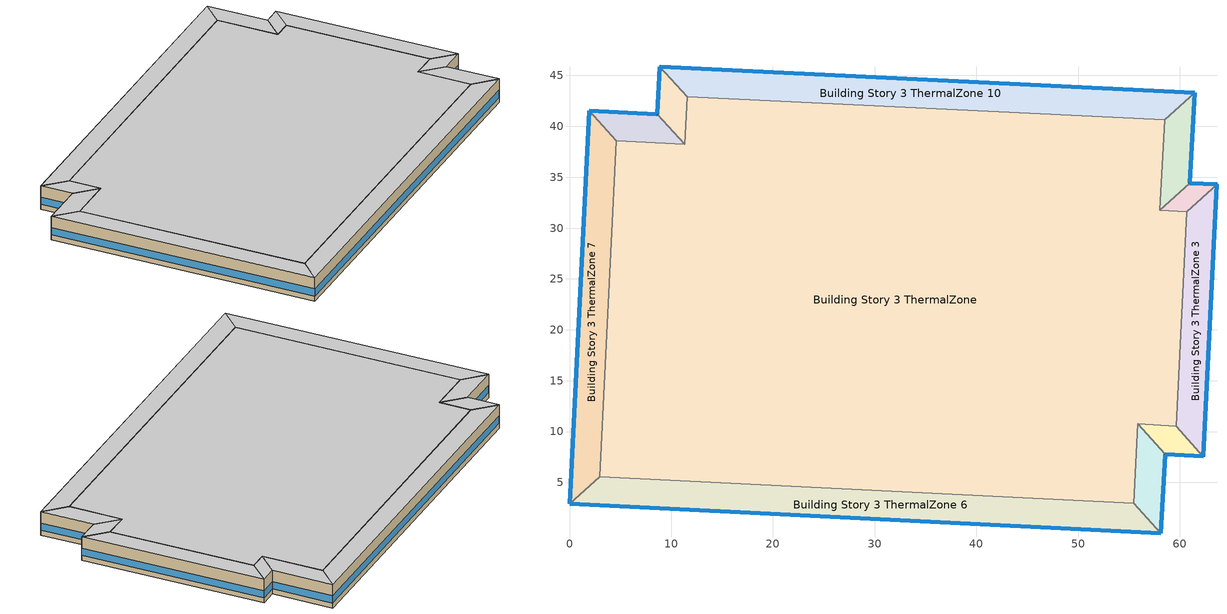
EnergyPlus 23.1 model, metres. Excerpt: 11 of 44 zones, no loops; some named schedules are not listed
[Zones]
Building Story 3 ThermalZone
 floor adiabatic (Typical Interior Floor): 58.49,40.64 58,31.74 60.68,31.62 59.63,10.53 55.87,10.76 55.43,2.97 2.97,5.57 4.61,38.57 11.3,38.23 11.56,42.9 z7.2
 wall adiabatic (Typical Interior Wall): 58,31.74 58.49,40.64 11.56,42.9 11.3,38.23 4.61,38.57 2.97,5.57 55.43,2.97 55.87,10.76 59.63,10.53 60.68,31.62 58,31.74 z7.2:10.8
 ceiling adiabatic (Typical Interior Ceiling): 11.56,42.9 11.3,38.23 4.61,38.57 2.97,5.57 55.43,2.97 55.87,10.76 59.63,10.53 60.68,31.62 58,31.74 58.49,40.64 z10.8
Building Story 3 ThermalZone 1
 floor adiabatic (Typical Interior Floor): 61.46,43.31 60.96,34.43 58,31.74 58.49,40.64 z7.2
 wall outside (Typical Insulated Steel Framed Exterior Wall R-12.99): 60.96,34.43 61.46,43.31 z7.2:10.8
 wall adiabatic (Typical Interior Wall): 61.46,43.31 58.49,40.64 58,31.74 60.96,34.43 z7.2:10.8
 window (U 0.55 SHGC 0.25): 60.96,34.45 61.46,43.29 z7.96:9.05
 ceiling adiabatic (Typical Interior Ceiling): 58.49,40.64 58,31.74 60.96,34.43 61.46,43.31 z10.8
Building Story 3 ThermalZone 10
 floor adiabatic (Typical Interior Ceiling): 8.88,45.87 61.46,43.31 58.49,40.64 11.56,42.9 z7.2
 wall outside (Typical Insulated Steel Framed Exterior Wall R-12.99): 61.46,43.31 8.88,45.87 z7.2:10.8
 wall adiabatic (Typical Interior Wall): 8.88,45.87 11.56,42.9 58.49,40.64 61.46,43.31 z7.2:10.8
 window (U 0.55 SHGC 0.25): 61.44,43.31 8.9,45.87 z7.96:9.04
 ceiling adiabatic (Typical Interior Ceiling): 11.56,42.9 58.49,40.64 61.46,43.31 8.88,45.87 z10.8
Building Story 3 ThermalZone 2
 floor adiabatic (Typical Interior Floor): 60.96,34.43 63.64,34.32 60.68,31.62 58,31.74 z7.2
 wall outside (Typical Insulated Steel Framed Exterior Wall R-12.99): 63.64,34.32 60.96,34.43 z7.2:10.8
 wall adiabatic (Typical Interior Wall): 60.96,34.43 58,31.74 60.68,31.62 63.64,34.32 z7.2:10.8
 window (U 0.55 SHGC 0.25): 63.61,34.32 60.98,34.43 z7.96:9.06
 ceiling adiabatic (Typical Interior Ceiling): 58,31.74 60.68,31.62 63.64,34.32 60.96,34.43 z10.8
Building Story 3 ThermalZone 3
 floor adiabatic (Typical Interior Ceiling): 63.64,34.32 62.3,7.55 59.63,10.53 60.68,31.62 z7.2
 wall outside (Typical Insulated Steel Framed Exterior Wall R-12.99): 62.3,7.55 63.64,34.32 z7.2:10.8
 wall adiabatic (Typical Interior Wall): 63.64,34.32 60.68,31.62 59.63,10.53 62.3,7.55 z7.2:10.8
 window (U 0.55 SHGC 0.25): 62.3,7.58 63.64,34.29 z7.96:9.04
 ceiling adiabatic (Typical Interior Ceiling): 60.68,31.62 59.63,10.53 62.3,7.55 63.64,34.32 z10.8
Building Story 3 ThermalZone 4
 floor adiabatic (Typical Interior Ceiling): 62.3,7.55 58.53,7.77 55.87,10.76 59.63,10.53 z7.2
 wall outside (Typical Insulated Steel Framed Exterior Wall R-12.99): 58.53,7.77 62.3,7.55 z7.2:10.8
 wall adiabatic (Typical Interior Wall): 62.3,7.55 59.63,10.53 55.87,10.76 58.53,7.77 z7.2:10.8
 window (U 0.55 SHGC 0.25): 58.56,7.77 62.27,7.55 z7.96:9.06
 ceiling adiabatic (Typical Interior Ceiling): 59.63,10.53 55.87,10.76 58.53,7.77 62.3,7.55 z10.8
Building Story 3 ThermalZone 5
 floor adiabatic (Typical Interior Ceiling): 58.53,7.77 58.11,0 55.43,2.97 55.87,10.76 z7.2
 wall outside (Typical Insulated Steel Framed Exterior Wall R-12.99): 58.11,0 58.53,7.77 z7.2:10.8
 wall adiabatic (Typical Interior Wall): 58.53,7.77 55.87,10.76 55.43,2.97 58.11,0 z7.2:10.8
 window (U 0.55 SHGC 0.25): 58.11,0.03 58.53,7.75 z7.96:9.05
 ceiling adiabatic (Typical Interior Ceiling): 55.87,10.76 55.43,2.97 58.11,0 58.53,7.77 z10.8
Building Story 3 ThermalZone 6
 floor adiabatic (Typical Interior Ceiling): 58.11,0 0,2.89 2.97,5.57 55.43,2.97 z7.2
 wall outside (Typical Insulated Steel Framed Exterior Wall R-12.99): 0,2.89 58.11,0 z7.2:10.8
 wall adiabatic (Typical Interior Wall): 58.11,0 55.43,2.97 2.97,5.57 0,2.89 z7.2:10.8
 window (U 0.55 SHGC 0.25): 0.03,2.89 58.09,0 z7.96:9.04
 ceiling adiabatic (Typical Interior Ceiling): 55.43,2.97 2.97,5.57 0,2.89 58.11,0 z10.8
Building Story 3 ThermalZone 7
 floor adiabatic (Typical Interior Ceiling): 0,2.89 1.93,41.54 4.61,38.57 2.97,5.57 z7.2
 wall outside (Typical Insulated Steel Framed Exterior Wall R-12.99): 1.93,41.54 0,2.89 z7.2:10.8
 wall adiabatic (Typical Interior Wall): 0,2.89 2.97,5.57 4.61,38.57 1.93,41.54 z7.2:10.8
 window (U 0.55 SHGC 0.25): 1.92,41.51 0,2.91 z7.96:9.04
 ceiling adiabatic (Typical Interior Ceiling): 2.97,5.57 4.61,38.57 1.93,41.54 0,2.89 z10.8
Building Story 3 ThermalZone 8
 floor adiabatic (Typical Interior Ceiling): 1.93,41.54 8.62,41.2 11.3,38.23 4.61,38.57 z7.2
 wall outside (Typical Insulated Steel Framed Exterior Wall R-12.99): 8.62,41.2 1.93,41.54 z7.2:10.8
 wall adiabatic (Typical Interior Wall): 1.93,41.54 4.61,38.57 11.3,38.23 8.62,41.2 z7.2:10.8
 window (U 0.55 SHGC 0.25): 8.6,41.2 1.95,41.54 z7.96:9.05
 ceiling adiabatic (Typical Interior Ceiling): 4.61,38.57 11.3,38.23 8.62,41.2 1.93,41.54 z10.8
Building Story 3 ThermalZone 9
 floor adiabatic (Typical Interior Ceiling): 8.62,41.2 8.88,45.87 11.56,42.9 11.3,38.23 z7.2
 wall outside (Typical Insulated Steel Framed Exterior Wall R-12.99): 8.88,45.87 8.62,41.2 z7.2:10.8
 wall adiabatic (Typical Interior Wall): 8.62,41.2 11.3,38.23 11.56,42.9 8.88,45.87 z7.2:10.8
 window (U 0.55 SHGC 0.25): 8.87,45.84 8.63,41.23 z7.96:9.05
 ceiling adiabatic (Typical Interior Ceiling): 11.3,38.23 11.56,42.9 8.88,45.87 8.62,41.2 z10.8
[Building]
bld_7: Terrain=City
[Site:Location]
Jack Northrop Fld H_CA_USA: Latitude {deg}=41.313; Longitude {deg}=-105.583; Time Zone {hr}=-8; Elevation {m}=21
[Site:GroundTemperature:FCfactorMethod]
18.8, 14.3, 13.6, 13.2, 13.3, 12.6, 15.3, 15.6, 17.7, 19.4, 19.7, 18.5
[Site:WaterMainsTemperature]
Calculation Method=Correlation; Annual Average Outdoor Air Temperature {C}=8.96667; Maximum Difference In Monthly Average Outdoor Air Temperatures {deltaC}=26.2
[SizingPeriod:DesignDay] Day of Month=21; Dry-Bulb Temperature Range Modifier Type=DefaultMultipliers; Humidity Condition Type=Wetbulb; Barometric Pressure {Pa}=98769; Rain Indicator=No; Snow Indicator=No; Daylight Saving Time Indicator=No; Begin Environment Reset Mode=FullResetAtBeginEnvironment
Name | Month | Day Type | Maximum Dry-Bulb Temperature {C} | Daily Dry-Bulb Temperature Range {deltaC} | Wetbulb or DewPoint at Maximum Dry-Bulb {C} | Wind Speed {m/s} | Wind Direction {deg} | Solar Model Indicator | ASHRAE Clear Sky Optical Depth for Beam Irradiance (taub) | ASHRAE Clear Sky Optical Depth for Diffuse Irradiance (taud) | Sky Clearness
Buffalo Niagara Intl Ap Ann Clg .4% Condns DB=>MWB 1 | 7 | SummerDesignDay | 30.3 | 9.3 | 21.8 | 5.7 | 240 | ASHRAETau | 0.462 | 2.001
Buffalo Niagara Intl Ap Ann Clg .4% Condns WB=>MDB 1 | 7 | SummerDesignDay | 27.8 | 9.3 | 23.8 | 5.7 | 240 | ASHRAETau | 0.462 | 2.001
Buffalo Niagara Intl Ap Ann Htg 99.6% Condns DB 1 | 1 | WinterDesignDay | -16.3 | 0 | -16.3 | 5.1 | 270 | ASHRAEClearSky |  |  | 0
[Material] Thermal Absorptance=0.9; Solar Absorptance=0.7
Name | Roughness | Thickness {m} | Conductivity {W/m-K} | Density {kg/m3} | Specific Heat {J/kg-K} | Visible Absorptance
100mm Normalweight concrete floor | MediumRough | 0.1016 | 2.31045 | 2322 | 832.557 | 0.7
25mm Stucco | Smooth | 0.0254 | 0.72 | 1856 | 840 | 0.7
5/8 in. Gypsum Board | MediumSmooth | 0.0159 | 0.16 | 800 | 1090 | 0.7
G01 13mm gypsum board | Smooth | 0.0127 | 0.160031 | 800.001 | 1090.73 | 0.5
Std Wood 6inch 1; Std Wood 6inch 2 | MediumSmooth | 0.15 | 0.12 | 540 | 1210 | 0.7
[Material:NoMass] Roughness=Smooth; Thermal Absorptance=0.9; Solar Absorptance=0.7
Name | Thermal Resistance {m2-K/W} | Visible Absorptance
CP02 CARPET PAD | 0.21648 | 0.8
Typical Insulation R-10.81 | 1.90342 | 0.7
[WindowMaterial:Gas]
Gap_1_W_0_0032: Gas Type=Air; Thickness {m}=0.0032
[WindowMaterial:Glazing] Optical Data Type=SpectralAverage; Infrared Transmittance at Normal Incidence=0; Back Side Infrared Hemispherical Emissivity=0.84; Conductivity {W/m-K}=1; Dirt Correction Factor for Solar and Visible Transmittance=1; Solar Diffusing=No
Name | Thickness {m} | Solar Transmittance at Normal Incidence | Front Side Solar Reflectance at Normal Incidence | Back Side Solar Reflectance at Normal Incidence | Visible Transmittance at Normal Incidence | Front Side Visible Reflectance at Normal Incidence | Back Side Visible Reflectance at Normal Incidence | Front Side Infrared Hemispherical Emissivity
Glass_2022F_LayerAvg | 0.0039 | 0.355897 | 0.394095 | 0.265645 | 0.677694 | 0.042734 | 0.05547 | 0.046
Glass_2175_LayerAvg | 0.0086 | 0.167758 | 0.217606 | 0.437978 | 0.416044 | 0.078729 | 0.10654 | 0.84
[Construction]
InteriorFurnishings 1: Std Wood 6inch 1
InteriorFurnishings 2: Std Wood 6inch 2
Typical Insulated Steel Framed Exterior Wall R-12.99: 25mm Stucco, 5/8 in. Gypsum Board, Typical Insulation R-10.81, 5/8 in. Gypsum Board
Typical Interior Ceiling: CP02 CARPET PAD, 100mm Normalweight concrete floor
Typical Interior Floor: 100mm Normalweight concrete floor, CP02 CARPET PAD
Typical Interior Wall: G01 13mm gypsum board, G01 13mm gypsum board
U 0.55 SHGC 0.25: Glass_2175_LayerAvg, Gap_1_W_0_0032, Glass_2022F_LayerAvg
[Zone] Multiplier=1; Part of Total Floor Area=Yes
Building Story 3 ThermalZone; Building Story 3 ThermalZone 1; Building Story 3 ThermalZone 10; Building Story 3 ThermalZone 2; Building Story 3 ThermalZone 3; Building Story 3 ThermalZone 4; Building Story 3 ThermalZone 5; Building Story 3 ThermalZone 6; Building Story 3 ThermalZone 7; Building Story 3 ThermalZone 8; Building Story 3 ThermalZone 9
[Space] Space Type=Story Mid2 Blended Space Type
Name | Zone
Building Story 3 Space | Building Story 3 ThermalZone
Building Story 3 Space 1 | Building Story 3 ThermalZone 1
Building Story 3 Space 10 | Building Story 3 ThermalZone 10
Building Story 3 Space 2 | Building Story 3 ThermalZone 2
Building Story 3 Space 3 | Building Story 3 ThermalZone 3
Building Story 3 Space 4 | Building Story 3 ThermalZone 4
Building Story 3 Space 5 | Building Story 3 ThermalZone 5
Building Story 3 Space 6 | Building Story 3 ThermalZone 6
Building Story 3 Space 7 | Building Story 3 ThermalZone 7
Building Story 3 Space 8 | Building Story 3 ThermalZone 8
Building Story 3 Space 9 | Building Story 3 ThermalZone 9
[SpaceList]
Story Mid2 Blended Space Type: Building Story 3 Space 7, Building Story 3 Space 4, Building Story 3 Space 8, Building Story 3 Space 6, Building Story 3 Space 3, Building Story 3 Space 2, Building Story 3 Space 10, Building Story 3 Space 1, Building Story 3 Space, Building Story 3 Space 9, Building Story 3 Space 5
[InternalMass]
Name | Construction | Zone or ZoneList | Space or SpaceList | Surface Area {m2}
Building Story 3 Space 7 Office WholeBuilding - Lg Office A  - Story Mid2 Mass; Building Story 3 Space 7 Office WholeBuilding - Lg Office C  - Story Mid2 Mass | InteriorFurnishings 1 | Building Story 3 ThermalZone 7 | Building Story 3 Space 7 | 10.7899
Building Story 3 Space 4 Office WholeBuilding - Lg Office A  - Story Mid2 Mass; Building Story 3 Space 4 Office WholeBuilding - Lg Office C  - Story Mid2 Mass | InteriorFurnishings 1 | Building Story 3 ThermalZone 4 | Building Story 3 Space 4 | 1.12992
Building Story 3 Space 8 Office WholeBuilding - Lg Office A  - Story Mid2 Mass; Building Story 3 Space 8 Office WholeBuilding - Lg Office C  - Story Mid2 Mass | InteriorFurnishings 1 | Building Story 3 ThermalZone 8 | Building Story 3 Space 8 | 2.01806
Building Story 3 Space 6 Office WholeBuilding - Lg Office A  - Story Mid2 Mass; Building Story 3 Space 6 Office WholeBuilding - Lg Office C  - Story Mid2 Mass | InteriorFurnishings 1 | Building Story 3 ThermalZone 6 | Building Story 3 Space 6 | 16.6698
Building Story 3 Space 3 Office WholeBuilding - Lg Office A  - Story Mid2 Mass; Building Story 3 Space 3 Office WholeBuilding - Lg Office C  - Story Mid2 Mass | InteriorFurnishings 1 | Building Story 3 ThermalZone 3 | Building Story 3 Space 3 | 7.17566
Building Story 3 Space 2 Office WholeBuilding - Lg Office A  - Story Mid2 Mass; Building Story 3 Space 2 Office WholeBuilding - Lg Office C  - Story Mid2 Mass | InteriorFurnishings 1 | Building Story 3 ThermalZone 2 | Building Story 3 Space 2 | 0.804725
Building Story 3 Space 10 Office WholeBuilding - Lg Office A  - Story Mid2 Mass; Building Story 3 Space 10 Office WholeBuilding - Lg Office C  - Story Mid2 Mass | InteriorFurnishings 1 | Building Story 3 ThermalZone 10 | Building Story 3 Space 10 | 14.9761
Building Story 3 Space 1 Office WholeBuilding - Lg Office A  - Story Mid2 Mass; Building Story 3 Space 1 Office WholeBuilding - Lg Office C  - Story Mid2 Mass | InteriorFurnishings 1 | Building Story 3 ThermalZone 1 | Building Story 3 Space 1 | 2.6646
Building Story 3 Space Office WholeBuilding - Lg Office A  - Story Mid2 Mass; Building Story 3 Space Office WholeBuilding - Lg Office C  - Story Mid2 Mass | InteriorFurnishings 1 | Building Story 3 ThermalZone | Building Story 3 Space | 217.162
Building Story 3 Space 9 Office WholeBuilding - Lg Office A  - Story Mid2 Mass; Building Story 3 Space 9 Office WholeBuilding - Lg Office C  - Story Mid2 Mass | InteriorFurnishings 1 | Building Story 3 ThermalZone 9 | Building Story 3 Space 9 | 1.40901
Building Story 3 Space 5 Office WholeBuilding - Lg Office A  - Story Mid2 Mass; Building Story 3 Space 5 Office WholeBuilding - Lg Office C  - Story Mid2 Mass | InteriorFurnishings 1 | Building Story 3 ThermalZone 5 | Building Story 3 Space 5 | 2.34542
Building Story 3 Space 7 Office WholeBuilding - Lg Office A end_a - Story Mid2 Mass; Building Story 3 Space 7 Office WholeBuilding - Lg Office C end_a - Story Mid2 Mass | InteriorFurnishings 1 | Building Story 3 ThermalZone 7 | Building Story 3 Space 7 | 1.62762
Building Story 3 Space 4 Office WholeBuilding - Lg Office A end_a - Story Mid2 Mass; Building Story 3 Space 4 Office WholeBuilding - Lg Office C end_a - Story Mid2 Mass | InteriorFurnishings 1 | Building Story 3 ThermalZone 4 | Building Story 3 Space 4 | 0.170445
Building Story 3 Space 8 Office WholeBuilding - Lg Office A end_a - Story Mid2 Mass; Building Story 3 Space 8 Office WholeBuilding - Lg Office C end_a - Story Mid2 Mass | InteriorFurnishings 1 | Building Story 3 ThermalZone 8 | Building Story 3 Space 8 | 0.304418
Building Story 3 Space 6 Office WholeBuilding - Lg Office A end_a - Story Mid2 Mass; Building Story 3 Space 6 Office WholeBuilding - Lg Office C end_a - Story Mid2 Mass | InteriorFurnishings 1 | Building Story 3 ThermalZone 6 | Building Story 3 Space 6 | 2.51459
Building Story 3 Space 3 Office WholeBuilding - Lg Office A end_a - Story Mid2 Mass; Building Story 3 Space 3 Office WholeBuilding - Lg Office C end_a - Story Mid2 Mass | InteriorFurnishings 1 | Building Story 3 ThermalZone 3 | Building Story 3 Space 3 | 1.08242
Building Story 3 Space 2 Office WholeBuilding - Lg Office A end_a - Story Mid2 Mass; Building Story 3 Space 2 Office WholeBuilding - Lg Office C end_a - Story Mid2 Mass | InteriorFurnishings 1 | Building Story 3 ThermalZone 2 | Building Story 3 Space 2 | 0.12139
Building Story 3 Space 10 Office WholeBuilding - Lg Office A end_a - Story Mid2 Mass; Building Story 3 Space 10 Office WholeBuilding - Lg Office C end_a - Story Mid2 Mass | InteriorFurnishings 1 | Building Story 3 ThermalZone 10 | Building Story 3 Space 10 | 2.25909
Building Story 3 Space 1 Office WholeBuilding - Lg Office A end_a - Story Mid2 Mass; Building Story 3 Space 1 Office WholeBuilding - Lg Office C end_a - Story Mid2 Mass | InteriorFurnishings 1 | Building Story 3 ThermalZone 1 | Building Story 3 Space 1 | 0.401945
Building Story 3 Space Office WholeBuilding - Lg Office A end_a - Story Mid2 Mass; Building Story 3 Space Office WholeBuilding - Lg Office C end_a - Story Mid2 Mass | InteriorFurnishings 1 | Building Story 3 ThermalZone | Building Story 3 Space | 32.7581
Building Story 3 Space 9 Office WholeBuilding - Lg Office A end_a - Story Mid2 Mass; Building Story 3 Space 9 Office WholeBuilding - Lg Office C end_a - Story Mid2 Mass | InteriorFurnishings 1 | Building Story 3 ThermalZone 9 | Building Story 3 Space 9 | 0.212544
Building Story 3 Space 5 Office WholeBuilding - Lg Office A end_a - Story Mid2 Mass; Building Story 3 Space 5 Office WholeBuilding - Lg Office C end_a - Story Mid2 Mass | InteriorFurnishings 1 | Building Story 3 ThermalZone 5 | Building Story 3 Space 5 | 0.353799
Building Story 3 Space 7 Office WholeBuilding - Lg Office B  - Story Mid2 Mass | InteriorFurnishings 1 | Building Story 3 ThermalZone 7 | Building Story 3 Space 7 | 76.7841
Building Story 3 Space 4 Office WholeBuilding - Lg Office B  - Story Mid2 Mass | InteriorFurnishings 1 | Building Story 3 ThermalZone 4 | Building Story 3 Space 4 | 8.04088
Building Story 3 Space 8 Office WholeBuilding - Lg Office B  - Story Mid2 Mass | InteriorFurnishings 1 | Building Story 3 ThermalZone 8 | Building Story 3 Space 8 | 14.3611
Building Story 3 Space 6 Office WholeBuilding - Lg Office B  - Story Mid2 Mass | InteriorFurnishings 1 | Building Story 3 ThermalZone 6 | Building Story 3 Space 6 | 118.628
Building Story 3 Space 3 Office WholeBuilding - Lg Office B  - Story Mid2 Mass | InteriorFurnishings 1 | Building Story 3 ThermalZone 3 | Building Story 3 Space 3 | 51.0642
Building Story 3 Space 2 Office WholeBuilding - Lg Office B  - Story Mid2 Mass | InteriorFurnishings 1 | Building Story 3 ThermalZone 2 | Building Story 3 Space 2 | 5.72667
Building Story 3 Space 10 Office WholeBuilding - Lg Office B  - Story Mid2 Mass | InteriorFurnishings 1 | Building Story 3 ThermalZone 10 | Building Story 3 Space 10 | 106.575
Building Story 3 Space 1 Office WholeBuilding - Lg Office B  - Story Mid2 Mass | InteriorFurnishings 1 | Building Story 3 ThermalZone 1 | Building Story 3 Space 1 | 18.9621
Building Story 3 Space Office WholeBuilding - Lg Office B  - Story Mid2 Mass | InteriorFurnishings 1 | Building Story 3 ThermalZone | Building Story 3 Space | 1545.39
Building Story 3 Space 9 Office WholeBuilding - Lg Office B  - Story Mid2 Mass | InteriorFurnishings 1 | Building Story 3 ThermalZone 9 | Building Story 3 Space 9 | 10.027
Building Story 3 Space 5 Office WholeBuilding - Lg Office B  - Story Mid2 Mass | InteriorFurnishings 1 | Building Story 3 ThermalZone 5 | Building Story 3 Space 5 | 16.6907
Building Story 3 Space 7 Office WholeBuilding - Lg Office B end_a - Story Mid2 Mass | InteriorFurnishings 1 | Building Story 3 ThermalZone 7 | Building Story 3 Space 7 | 11.5826
Building Story 3 Space 4 Office WholeBuilding - Lg Office B end_a - Story Mid2 Mass | InteriorFurnishings 1 | Building Story 3 ThermalZone 4 | Building Story 3 Space 4 | 1.21294
Building Story 3 Space 8 Office WholeBuilding - Lg Office B end_a - Story Mid2 Mass | InteriorFurnishings 1 | Building Story 3 ThermalZone 8 | Building Story 3 Space 8 | 2.16633
Building Story 3 Space 6 Office WholeBuilding - Lg Office B end_a - Story Mid2 Mass | InteriorFurnishings 1 | Building Story 3 ThermalZone 6 | Building Story 3 Space 6 | 17.8946
Building Story 3 Space 3 Office WholeBuilding - Lg Office B end_a - Story Mid2 Mass | InteriorFurnishings 1 | Building Story 3 ThermalZone 3 | Building Story 3 Space 3 | 7.70285
Building Story 3 Space 2 Office WholeBuilding - Lg Office B end_a - Story Mid2 Mass | InteriorFurnishings 1 | Building Story 3 ThermalZone 2 | Building Story 3 Space 2 | 0.863848
Building Story 3 Space 10 Office WholeBuilding - Lg Office B end_a - Story Mid2 Mass | InteriorFurnishings 1 | Building Story 3 ThermalZone 10 | Building Story 3 Space 10 | 16.0764
Building Story 3 Space 1 Office WholeBuilding - Lg Office B end_a - Story Mid2 Mass | InteriorFurnishings 1 | Building Story 3 ThermalZone 1 | Building Story 3 Space 1 | 2.86037
Building Story 3 Space Office WholeBuilding - Lg Office B end_a - Story Mid2 Mass | InteriorFurnishings 1 | Building Story 3 ThermalZone | Building Story 3 Space | 233.117
Building Story 3 Space 9 Office WholeBuilding - Lg Office B end_a - Story Mid2 Mass | InteriorFurnishings 1 | Building Story 3 ThermalZone 9 | Building Story 3 Space 9 | 1.51253
Building Story 3 Space 5 Office WholeBuilding - Lg Office B end_a - Story Mid2 Mass | InteriorFurnishings 1 | Building Story 3 ThermalZone 5 | Building Story 3 Space 5 | 2.51774
Building Story 3 Space 7 SecondarySchool Classroom A  - Story Mid2 Mass; Building Story 3 Space 7 SecondarySchool Classroom C  - Story Mid2 Mass | InteriorFurnishings 1 | Building Story 3 ThermalZone 7 | Building Story 3 Space 7 | 21.9527
Building Story 3 Space 4 SecondarySchool Classroom A  - Story Mid2 Mass; Building Story 3 Space 4 SecondarySchool Classroom C  - Story Mid2 Mass | InteriorFurnishings 1 | Building Story 3 ThermalZone 4 | Building Story 3 Space 4 | 2.2989
Building Story 3 Space 8 SecondarySchool Classroom A  - Story Mid2 Mass; Building Story 3 Space 8 SecondarySchool Classroom C  - Story Mid2 Mass | InteriorFurnishings 1 | Building Story 3 ThermalZone 8 | Building Story 3 Space 8 | 4.10587
Building Story 3 Space 6 SecondarySchool Classroom A  - Story Mid2 Mass; Building Story 3 Space 6 SecondarySchool Classroom C  - Story Mid2 Mass | InteriorFurnishings 1 | Building Story 3 ThermalZone 6 | Building Story 3 Space 6 | 33.9158
Building Story 3 Space 3 SecondarySchool Classroom A  - Story Mid2 Mass; Building Story 3 Space 3 SecondarySchool Classroom C  - Story Mid2 Mass | InteriorFurnishings 1 | Building Story 3 ThermalZone 3 | Building Story 3 Space 3 | 14.5993
Building Story 3 Space 2 SecondarySchool Classroom A  - Story Mid2 Mass; Building Story 3 Space 2 SecondarySchool Classroom C  - Story Mid2 Mass | InteriorFurnishings 1 | Building Story 3 ThermalZone 2 | Building Story 3 Space 2 | 1.63726
Building Story 3 Space 10 SecondarySchool Classroom A  - Story Mid2 Mass; Building Story 3 Space 10 SecondarySchool Classroom C  - Story Mid2 Mass | InteriorFurnishings 1 | Building Story 3 ThermalZone 10 | Building Story 3 Space 10 | 30.4698
Building Story 3 Space 1 SecondarySchool Classroom A  - Story Mid2 Mass; Building Story 3 Space 1 SecondarySchool Classroom C  - Story Mid2 Mass | InteriorFurnishings 1 | Building Story 3 ThermalZone 1 | Building Story 3 Space 1 | 5.42129
Building Story 3 Space SecondarySchool Classroom A  - Story Mid2 Mass; Building Story 3 Space SecondarySchool Classroom C  - Story Mid2 Mass | InteriorFurnishings 1 | Building Story 3 ThermalZone | Building Story 3 Space | 441.829
Building Story 3 Space 9 SecondarySchool Classroom A  - Story Mid2 Mass; Building Story 3 Space 9 SecondarySchool Classroom C  - Story Mid2 Mass | InteriorFurnishings 1 | Building Story 3 ThermalZone 9 | Building Story 3 Space 9 | 2.86672
Building Story 3 Space 5 SecondarySchool Classroom A  - Story Mid2 Mass; Building Story 3 Space 5 SecondarySchool Classroom C  - Story Mid2 Mass | InteriorFurnishings 1 | Building Story 3 ThermalZone 5 | Building Story 3 Space 5 | 4.7719
Building Story 3 Space 7 SecondarySchool Classroom A end_b - Story Mid2 Mass; Building Story 3 Space 7 SecondarySchool Classroom C end_b - Story Mid2 Mass | InteriorFurnishings 1 | Building Story 3 ThermalZone 7 | Building Story 3 Space 7 | 4.35119
Building Story 3 Space 4 SecondarySchool Classroom A end_b - Story Mid2 Mass; Building Story 3 Space 4 SecondarySchool Classroom C end_b - Story Mid2 Mass | InteriorFurnishings 1 | Building Story 3 ThermalZone 4 | Building Story 3 Space 4 | 0.45566
Building Story 3 Space 8 SecondarySchool Classroom A end_b - Story Mid2 Mass; Building Story 3 Space 8 SecondarySchool Classroom C end_b - Story Mid2 Mass | InteriorFurnishings 1 | Building Story 3 ThermalZone 8 | Building Story 3 Space 8 | 0.813816
Building Story 3 Space 6 SecondarySchool Classroom A end_b - Story Mid2 Mass; Building Story 3 Space 6 SecondarySchool Classroom C end_b - Story Mid2 Mass | InteriorFurnishings 1 | Building Story 3 ThermalZone 6 | Building Story 3 Space 6 | 6.72238
Building Story 3 Space 3 SecondarySchool Classroom A end_b - Story Mid2 Mass; Building Story 3 Space 3 SecondarySchool Classroom C end_b - Story Mid2 Mass | InteriorFurnishings 1 | Building Story 3 ThermalZone 3 | Building Story 3 Space 3 | 2.8937
Building Story 3 Space 2 SecondarySchool Classroom A end_b - Story Mid2 Mass; Building Story 3 Space 2 SecondarySchool Classroom C end_b - Story Mid2 Mass | InteriorFurnishings 1 | Building Story 3 ThermalZone 2 | Building Story 3 Space 2 | 0.324518
Building Story 3 Space 10 SecondarySchool Classroom A end_b - Story Mid2 Mass; Building Story 3 Space 10 SecondarySchool Classroom C end_b - Story Mid2 Mass | InteriorFurnishings 1 | Building Story 3 ThermalZone 10 | Building Story 3 Space 10 | 6.03936
Building Story 3 Space 1 SecondarySchool Classroom A end_b - Story Mid2 Mass; Building Story 3 Space 1 SecondarySchool Classroom C end_b - Story Mid2 Mass | InteriorFurnishings 1 | Building Story 3 ThermalZone 1 | Building Story 3 Space 1 | 1.07454
Building Story 3 Space SecondarySchool Classroom A end_b - Story Mid2 Mass; Building Story 3 Space SecondarySchool Classroom C end_b - Story Mid2 Mass | InteriorFurnishings 1 | Building Story 3 ThermalZone | Building Story 3 Space | 87.5741
Building Story 3 Space 9 SecondarySchool Classroom A end_b - Story Mid2 Mass; Building Story 3 Space 9 SecondarySchool Classroom C end_b - Story Mid2 Mass | InteriorFurnishings 1 | Building Story 3 ThermalZone 9 | Building Story 3 Space 9 | 0.568207
Building Story 3 Space 5 SecondarySchool Classroom A end_b - Story Mid2 Mass; Building Story 3 Space 5 SecondarySchool Classroom C end_b - Story Mid2 Mass | InteriorFurnishings 1 | Building Story 3 ThermalZone 5 | Building Story 3 Space 5 | 0.945829
Building Story 3 Space 7 SecondarySchool Corridor B  - Story Mid2 Mass | InteriorFurnishings 1 | Building Story 3 ThermalZone 7 | Building Story 3 Space 7 | 30.9546
Building Story 3 Space 4 SecondarySchool Corridor B  - Story Mid2 Mass | InteriorFurnishings 1 | Building Story 3 ThermalZone 4 | Building Story 3 Space 4 | 3.24159
Building Story 3 Space 8 SecondarySchool Corridor B  - Story Mid2 Mass | InteriorFurnishings 1 | Building Story 3 ThermalZone 8 | Building Story 3 Space 8 | 5.78953
Building Story 3 Space 6 SecondarySchool Corridor B  - Story Mid2 Mass | InteriorFurnishings 1 | Building Story 3 ThermalZone 6 | Building Story 3 Space 6 | 47.8234
Building Story 3 Space 3 SecondarySchool Corridor B  - Story Mid2 Mass | InteriorFurnishings 1 | Building Story 3 ThermalZone 3 | Building Story 3 Space 3 | 20.5859
Building Story 3 Space 2 SecondarySchool Corridor B  - Story Mid2 Mass | InteriorFurnishings 1 | Building Story 3 ThermalZone 2 | Building Story 3 Space 2 | 2.30864
Building Story 3 Space 10 SecondarySchool Corridor B  - Story Mid2 Mass | InteriorFurnishings 1 | Building Story 3 ThermalZone 10 | Building Story 3 Space 10 | 42.9643
Building Story 3 Space 1 SecondarySchool Corridor B  - Story Mid2 Mass | InteriorFurnishings 1 | Building Story 3 ThermalZone 1 | Building Story 3 Space 1 | 7.64435
Building Story 3 Space SecondarySchool Corridor B  - Story Mid2 Mass | InteriorFurnishings 1 | Building Story 3 ThermalZone | Building Story 3 Space | 623.007
Building Story 3 Space 9 SecondarySchool Corridor B  - Story Mid2 Mass | InteriorFurnishings 1 | Building Story 3 ThermalZone 9 | Building Story 3 Space 9 | 4.04225
Building Story 3 Space 5 SecondarySchool Corridor B  - Story Mid2 Mass | InteriorFurnishings 1 | Building Story 3 ThermalZone 5 | Building Story 3 Space 5 | 6.72868
Building Story 3 Space 7 SecondarySchool Corridor B end_b - Story Mid2 Mass | InteriorFurnishings 1 | Building Story 3 ThermalZone 7 | Building Story 3 Space 7 | 6.13546
Building Story 3 Space 4 SecondarySchool Corridor B end_b - Story Mid2 Mass | InteriorFurnishings 1 | Building Story 3 ThermalZone 4 | Building Story 3 Space 4 | 0.642509
Building Story 3 Space 8 SecondarySchool Corridor B end_b - Story Mid2 Mass | InteriorFurnishings 1 | Building Story 3 ThermalZone 8 | Building Story 3 Space 8 | 1.14753
Building Story 3 Space 6 SecondarySchool Corridor B end_b - Story Mid2 Mass | InteriorFurnishings 1 | Building Story 3 ThermalZone 6 | Building Story 3 Space 6 | 9.47898
Building Story 3 Space 3 SecondarySchool Corridor B end_b - Story Mid2 Mass | InteriorFurnishings 1 | Building Story 3 ThermalZone 3 | Building Story 3 Space 3 | 4.0803
Building Story 3 Space 2 SecondarySchool Corridor B end_b - Story Mid2 Mass | InteriorFurnishings 1 | Building Story 3 ThermalZone 2 | Building Story 3 Space 2 | 0.457591
Building Story 3 Space 10 SecondarySchool Corridor B end_b - Story Mid2 Mass | InteriorFurnishings 1 | Building Story 3 ThermalZone 10 | Building Story 3 Space 10 | 8.51587
Building Story 3 Space 1 SecondarySchool Corridor B end_b - Story Mid2 Mass | InteriorFurnishings 1 | Building Story 3 ThermalZone 1 | Building Story 3 Space 1 | 1.51517
Building Story 3 Space SecondarySchool Corridor B end_b - Story Mid2 Mass | InteriorFurnishings 1 | Building Story 3 ThermalZone | Building Story 3 Space | 123.485
Building Story 3 Space 9 SecondarySchool Corridor B end_b - Story Mid2 Mass | InteriorFurnishings 1 | Building Story 3 ThermalZone 9 | Building Story 3 Space 9 | 0.801207
Building Story 3 Space 5 SecondarySchool Corridor B end_b - Story Mid2 Mass | InteriorFurnishings 1 | Building Story 3 ThermalZone 5 | Building Story 3 Space 5 | 1.33368
Building Story 3 Space Mass | InteriorFurnishings 2 | Building Story 3 ThermalZone | Building Story 3 Space | 4083.65
Building Story 3 Space 1 Mass | InteriorFurnishings 2 | Building Story 3 ThermalZone 1 | Building Story 3 Space 1 | 50.1067
Building Story 3 Space 10 Mass | InteriorFurnishings 2 | Building Story 3 ThermalZone 10 | Building Story 3 Space 10 | 281.62
Building Story 3 Space 2 Mass | InteriorFurnishings 2 | Building Story 3 ThermalZone 2 | Building Story 3 Space 2 | 15.1325
Building Story 3 Space 3 Mass | InteriorFurnishings 2 | Building Story 3 ThermalZone 3 | Building Story 3 Space 3 | 134.935
Building Story 3 Space 4 Mass | InteriorFurnishings 2 | Building Story 3 ThermalZone 4 | Building Story 3 Space 4 | 21.2478
Building Story 3 Space 5 Mass | InteriorFurnishings 2 | Building Story 3 ThermalZone 5 | Building Story 3 Space 5 | 44.1047
Building Story 3 Space 6 Mass | InteriorFurnishings 2 | Building Story 3 ThermalZone 6 | Building Story 3 Space 6 | 313.47
Building Story 3 Space 7 Mass | InteriorFurnishings 2 | Building Story 3 ThermalZone 7 | Building Story 3 Space 7 | 202.899
Building Story 3 Space 8 Mass | InteriorFurnishings 2 | Building Story 3 ThermalZone 8 | Building Story 3 Space 8 | 37.9489
Building Story 3 Space 9 Mass | InteriorFurnishings 2 | Building Story 3 ThermalZone 9 | Building Story 3 Space 9 | 26.4959
[Lights] Zone or ZoneList or Space or SpaceList=Story Mid2 Blended Space Type; Design Level Calculation Method=Watts/Area; Return Air Fraction=0; Fraction Visible=0.2; Fraction Replaceable=1
Name | Schedule | Watts per Zone Floor Area {W/m2} | Fraction Radiant
Office WholeBuilding - Lg Office Lights 1 | OfficeLarge BLDG_LIGHT_SCH_2013 | 4.92443 | 0.7
SecondarySchool Classroom Lights 2 | SchoolSecondary BLDG_LIGHT_CLASSROOM_SCH_2013 | 3.46067 | 0.37
SecondarySchool Corridor Lights 2 | SchoolSecondary BLDG_LIGHT_CORRIDOR_SCH_2013 | 1.29865 | 0.37
[People] Zone or ZoneList or Space or SpaceList=Story Mid2 Blended Space Type; Number of People Calculation Method=People/Area; Fraction Radiant=0.3; Enable ASHRAE 55 Comfort Warnings=Yes; Mean Radiant Temperature Calculation Type=ZoneAveraged; Work Efficiency Schedule=Work Efficiency Schedule; Clothing Insulation Schedule=Clothing Schedule; Air Velocity Schedule=Air Velocity Schedule; Thermal Comfort Model 1 Type=Fanger
Name | Number of People Schedule | People per Floor Area {person/m2} | Activity Level Schedule
Office WholeBuilding - Lg Office People 1 | OfficeLarge BLDG_OCC_SCH | 0.030027 | OfficeLarge ACTIVITY_SCH
SecondarySchool Classroom People 2 | SchoolSecondary BLDG_OCC_SCH | 0.0976802 | SchoolSecondary ACTIVITY_SCH
[ElectricEquipment] Zone or ZoneList or Space or SpaceList=Story Mid2 Blended Space Type; Design Level Calculation Method=Watts/Area; Fraction Latent=0; Fraction Radiant=0.5; Fraction Lost=0
Name | Schedule | Watts per Zone Floor Area {W/m2}
Office WholeBuilding - Lg Office Elec Equip 1 | OfficeLarge BLDG_EQUIP_SCH | 4.50246
SecondarySchool Classroom Elec Equip 2 | SchoolSecondary BLDG_EQUIP_SCH_2013 | 2.59271
SecondarySchool Corridor Elec Equip 2 | SchoolSecondary BLDG_EQUIP_SCH_2013 | 0.728029
[ZoneInfiltration:DesignFlowRate] Zone or ZoneList or Space or SpaceList=Story Mid2 Blended Space Type; Schedule=Always On Discrete; Design Flow Rate Calculation Method=Flow/ExteriorArea; Constant Term Coefficient=0; Temperature Term Coefficient=0; Velocity Term Coefficient=0.224; Velocity Squared Term Coefficient=0
Name | Flow Rate per Exterior Surface Area {m3/s-m2}
Office WholeBuilding - Lg Office A  - Story Mid2 Infiltration; Office WholeBuilding - Lg Office C  - Story Mid2 Infiltration | 8.28372e-05
Office WholeBuilding - Lg Office A end_a - Story Mid2 Infiltration; Office WholeBuilding - Lg Office C end_a - Story Mid2 Infiltration | 2.49914e-05
Office WholeBuilding - Lg Office B end_a - Story Mid2 Infiltration | 8.89233e-05
SecondarySchool Classroom A  - Story Mid2 Infiltration; SecondarySchool Classroom C  - Story Mid2 Infiltration | 6.30434e-05
SecondarySchool Classroom A end_b - Story Mid2 Infiltration; SecondarySchool Classroom C end_b - Story Mid2 Infiltration | 4.59012e-05
SecondarySchool Corridor B end_b - Story Mid2 Infiltration | 4.71038e-05
[Daylighting:Controls] Lighting Control Type=Stepped; Minimum Input Power Fraction for Continuous or ContinuousOff Dimming Control=0.3; Minimum Light Output Fraction for Continuous or ContinuousOff Dimming Control=0.2; Number of Stepped Control Steps=3; Probability Lighting will be Reset When Needed in Manual Stepped Control=1; Glare Calculation Azimuth Angle of View Direction Clockwise from Zone y-Axis {deg}=-0; Maximum Allowable Discomfort Glare Index=22; Illuminance Setpoint at Reference Point 1 {lux}=377
Name | Zone or Space | Glare Calculation Daylighting Reference Point | Daylighting Reference Point 1 | Fraction of Lights Controlled by Reference Point 1 | Daylighting Reference Point 2 | Fraction of Lights Controlled by Reference Point 2 | Illuminance Setpoint at Reference Point 2 {lux}
Building Story 3 ThermalZone 1 DaylightingControls | Building Story 3 ThermalZone 1 | Building Story 3 Space 1 Daylt Sensor 1 | Building Story 3 Space 1 Daylt Sensor 1 | 0.434
Building Story 3 ThermalZone 10 DaylightingControls | Building Story 3 ThermalZone 10 | Building Story 3 Space 10 Daylt Sensor 1 | Building Story 3 Space 10 Daylt Sensor 1 | 0.452 | Building Story 3 Space 10 Daylt Sensor 2 | 0.107 | 377
Building Story 3 ThermalZone 3 DaylightingControls | Building Story 3 ThermalZone 3 | Building Story 3 Space 3 Daylt Sensor 1 | Building Story 3 Space 3 Daylt Sensor 1 | 0.464 | Building Story 3 Space 3 Daylt Sensor 2 | 0.102 | 377
Building Story 3 ThermalZone 6 DaylightingControls | Building Story 3 ThermalZone 6 | Building Story 3 Space 6 Daylt Sensor 1 | Building Story 3 Space 6 Daylt Sensor 1 | 0.451 | Building Story 3 Space 6 Daylt Sensor 2 | 0.108 | 377
Building Story 3 ThermalZone 7 DaylightingControls | Building Story 3 ThermalZone 7 | Building Story 3 Space 7 Daylt Sensor 1 | Building Story 3 Space 7 Daylt Sensor 1 | 0.455 | Building Story 3 Space 7 Daylt Sensor 2 | 0.106 | 377
[Exterior:Lights] Control Option=AstronomicalClock
Name | Schedule | Design Level {W}
Building Facades | Schedule Ruleset 1 | 1025.58
Main Entries | Schedule Ruleset 2 | 269.267
Other Doors | Schedule Ruleset 2 | 599.119
Parking Areas and Drives | Schedule Ruleset 2 | 10716
[Schedule:Day:Interval]
OfficeLarge BLDG_LIGHT_SCH_2013 Wkdy Day: No, 05:00, 0.05, 06:00, 0.1, 07:00, 0.0905601, 08:00, 0.27168, 17:00, 0.815041, 18:00, 0.452801, 20:00, 0.27168, 22:00, 0.18112, 23:00, 0.0905601, 24:00, 0.0452801
OfficeLarge BLDG_LIGHT_SCH_2013 Sat Day: No, 06:00, 0.05, 08:00, 0.0905601, 12:00, 0.27168, 17:00, 0.13584, 19:00, 0.0452801, 24:00, 0.05
OfficeLarge BLDG_LIGHT_SCH_2013 Default: No, 05:00, 0.05, 18:00, 0.0452801, 24:00, 0.05
OfficeLarge BLDG_LIGHT_SCH_2013 Summer Design Day; SchoolSecondary BLDG_LIGHT_CLASSROOM_SCH_2013 Summer Design Day; SchoolSecondary BLDG_LIGHT_CORRIDOR_SCH_2013 Summer Design Day: No, 24:00, 1
OfficeLarge BLDG_LIGHT_SCH_2013 Winter Design Day; SchoolSecondary BLDG_LIGHT_CLASSROOM_SCH_2013 Winter Design Day; SchoolSecondary BLDG_LIGHT_CORRIDOR_SCH_2013 Winter Design Day: No, 24:00, 0
SchoolSecondary BLDG_LIGHT_CLASSROOM_SCH_2013 Wkdy Day; SchoolSecondary BLDG_LIGHT_CLASSROOM_SCH_2013 Wkdy Day 2: No, 07:00, 0.1773, 08:00, 0.9, 21:00, 0.598291, 24:00, 0.1773
SchoolSecondary BLDG_LIGHT_CLASSROOM_SCH_2013 Wknd Day; SchoolSecondary BLDG_LIGHT_CLASSROOM_SCH_2013 Wknd Day 1; SchoolSecondary BLDG_LIGHT_CLASSROOM_SCH_2013 Default; SchoolSecondary BLDG_LIGHT_CORRIDOR_SCH_2013 Wknd Day; SchoolSecondary BLDG_LIGHT_CORRIDOR_SCH_2013 Default: No, 24:00, 0.1773
SchoolSecondary BLDG_LIGHT_CLASSROOM_SCH_2013 Wkdy Day 1: No, 08:00, 0.1773, 20:00, 0.332384, 21:00, 0.117863, 24:00, 0.1773
SchoolSecondary BLDG_LIGHT_CORRIDOR_SCH_2013 Wkdy Day: No, 07:00, 0.1773, 08:00, 0.9, 21:00, 0.551772, 24:00, 0.1773
Schedule Day 103: No, 06:00, 0, 24:00, 1
Schedule Day 104: No, 06:00, 0.7, 24:00, 1
[Schedule:Week:Daily]
OfficeLarge BLDG_LIGHT_SCH_2013 Week Rule - Jan1-Jan3: OfficeLarge BLDG_LIGHT_SCH_2013 Wkdy Day, OfficeLarge BLDG_LIGHT_SCH_2013 Wkdy Day, OfficeLarge BLDG_LIGHT_SCH_2013 Wkdy Day, OfficeLarge BLDG_LIGHT_SCH_2013 Wkdy Day, OfficeLarge BLDG_LIGHT_SCH_2013 Wkdy Day, OfficeLarge BLDG_LIGHT_SCH_2013 Wkdy Day, OfficeLarge BLDG_LIGHT_SCH_2013 Sat Day, OfficeLarge BLDG_LIGHT_SCH_2013 Default, OfficeLarge BLDG_LIGHT_SCH_2013 Summer Design Day, OfficeLarge BLDG_LIGHT_SCH_2013 Winter Design Day, OfficeLarge BLDG_LIGHT_SCH_2013 Default, OfficeLarge BLDG_LIGHT_SCH_2013 Default
OfficeLarge BLDG_LIGHT_SCH_2013 Week Rule - Jan4-Dec31: OfficeLarge BLDG_LIGHT_SCH_2013 Default, OfficeLarge BLDG_LIGHT_SCH_2013 Wkdy Day, OfficeLarge BLDG_LIGHT_SCH_2013 Wkdy Day, OfficeLarge BLDG_LIGHT_SCH_2013 Wkdy Day, OfficeLarge BLDG_LIGHT_SCH_2013 Wkdy Day, OfficeLarge BLDG_LIGHT_SCH_2013 Wkdy Day, OfficeLarge BLDG_LIGHT_SCH_2013 Sat Day, OfficeLarge BLDG_LIGHT_SCH_2013 Default, OfficeLarge BLDG_LIGHT_SCH_2013 Summer Design Day, OfficeLarge BLDG_LIGHT_SCH_2013 Winter Design Day, OfficeLarge BLDG_LIGHT_SCH_2013 Default, OfficeLarge BLDG_LIGHT_SCH_2013 Default
SchoolSecondary ACTIVITY_SCH Week Rule - Jan1-Dec31: SchoolSecondary ACTIVITY_SCH Default, SchoolSecondary ACTIVITY_SCH Default, SchoolSecondary ACTIVITY_SCH Default, SchoolSecondary ACTIVITY_SCH Default, SchoolSecondary ACTIVITY_SCH Default, SchoolSecondary ACTIVITY_SCH Default, SchoolSecondary ACTIVITY_SCH Default, SchoolSecondary ACTIVITY_SCH Default, SchoolSecondary ACTIVITY_SCH Summer Design Day, SchoolSecondary ACTIVITY_SCH Winter Design Day, SchoolSecondary ACTIVITY_SCH Default, SchoolSecondary ACTIVITY_SCH Default
Work Efficiency Schedule Week Rule - Jan1-Dec31: Work Efficiency Schedule Default, Work Efficiency Schedule Default, Work Efficiency Schedule Default, Work Efficiency Schedule Default, Work Efficiency Schedule Default, Work Efficiency Schedule Default, Work Efficiency Schedule Default, Work Efficiency Schedule Default, Work Efficiency Schedule Default, Work Efficiency Schedule Default, Work Efficiency Schedule Default, Work Efficiency Schedule Default
Clothing Schedule Week Rule - Jan1-Dec31: Clothing Schedule Default Winter Clothes, Clothing Schedule Default Winter Clothes, Clothing Schedule Default Winter Clothes, Clothing Schedule Default Winter Clothes, Clothing Schedule Default Winter Clothes, Clothing Schedule Default Winter Clothes, Clothing Schedule Default Winter Clothes, Clothing Schedule Default Winter Clothes, Clothing Schedule Default Winter Clothes, Clothing Schedule Default Winter Clothes, Clothing Schedule Default Winter Clothes, Clothing Schedule Default Winter Clothes
Air Velocity Schedule Week Rule - Jan1-Dec31: Air Velocity Schedule Default, Air Velocity Schedule Default, Air Velocity Schedule Default, Air Velocity Schedule Default, Air Velocity Schedule Default, Air Velocity Schedule Default, Air Velocity Schedule Default, Air Velocity Schedule Default, Air Velocity Schedule Default, Air Velocity Schedule Default, Air Velocity Schedule Default, Air Velocity Schedule Default
SchoolSecondary BLDG_OCC_SCH Week Rule - Jan1-Jan3: SchoolSecondary BLDG_OCC_SCH Wkdy|SmrDsn Day, SchoolSecondary BLDG_OCC_SCH Wkdy|SmrDsn Day, SchoolSecondary BLDG_OCC_SCH Wkdy|SmrDsn Day, SchoolSecondary BLDG_OCC_SCH Wkdy|SmrDsn Day, SchoolSecondary BLDG_OCC_SCH Wkdy|SmrDsn Day, SchoolSecondary BLDG_OCC_SCH Wkdy|SmrDsn Day, SchoolSecondary BLDG_OCC_SCH Wknd Day, SchoolSecondary BLDG_OCC_SCH Default, SchoolSecondary BLDG_OCC_SCH Summer Design Day, SchoolSecondary BLDG_OCC_SCH Winter Design Day, SchoolSecondary BLDG_OCC_SCH Default, SchoolSecondary BLDG_OCC_SCH Default
SchoolSecondary BLDG_OCC_SCH Week Rule - Jan4-Jun13: SchoolSecondary BLDG_OCC_SCH Wknd Day, SchoolSecondary BLDG_OCC_SCH Wkdy|SmrDsn Day, SchoolSecondary BLDG_OCC_SCH Wkdy|SmrDsn Day, SchoolSecondary BLDG_OCC_SCH Wkdy|SmrDsn Day, SchoolSecondary BLDG_OCC_SCH Wkdy|SmrDsn Day, SchoolSecondary BLDG_OCC_SCH Wkdy|SmrDsn Day, SchoolSecondary BLDG_OCC_SCH Wknd Day, SchoolSecondary BLDG_OCC_SCH Default, SchoolSecondary BLDG_OCC_SCH Summer Design Day, SchoolSecondary BLDG_OCC_SCH Winter Design Day, SchoolSecondary BLDG_OCC_SCH Default, SchoolSecondary BLDG_OCC_SCH Default
SchoolSecondary BLDG_OCC_SCH Week Rule - Jun14-Jun20: SchoolSecondary BLDG_OCC_SCH Wknd Day, SchoolSecondary BLDG_OCC_SCH Wkdy|SmrDsn Day, SchoolSecondary BLDG_OCC_SCH Wkdy|SmrDsn Day 1, SchoolSecondary BLDG_OCC_SCH Wkdy|SmrDsn Day 1, SchoolSecondary BLDG_OCC_SCH Wkdy|SmrDsn Day 1, SchoolSecondary BLDG_OCC_SCH Wkdy|SmrDsn Day 1, SchoolSecondary BLDG_OCC_SCH Wknd Day 1, SchoolSecondary BLDG_OCC_SCH Default, SchoolSecondary BLDG_OCC_SCH Summer Design Day, SchoolSecondary BLDG_OCC_SCH Winter Design Day, SchoolSecondary BLDG_OCC_SCH Default, SchoolSecondary BLDG_OCC_SCH Default
SchoolSecondary BLDG_OCC_SCH Week Rule - Jun21-Sep12: SchoolSecondary BLDG_OCC_SCH Wknd Day 1, SchoolSecondary BLDG_OCC_SCH Wkdy|SmrDsn Day 1, SchoolSecondary BLDG_OCC_SCH Wkdy|SmrDsn Day 1, SchoolSecondary BLDG_OCC_SCH Wkdy|SmrDsn Day 1, SchoolSecondary BLDG_OCC_SCH Wkdy|SmrDsn Day 1, SchoolSecondary BLDG_OCC_SCH Wkdy|SmrDsn Day 1, SchoolSecondary BLDG_OCC_SCH Wknd Day 1, SchoolSecondary BLDG_OCC_SCH Default, SchoolSecondary BLDG_OCC_SCH Summer Design Day, SchoolSecondary BLDG_OCC_SCH Winter Design Day, SchoolSecondary BLDG_OCC_SCH Default, SchoolSecondary BLDG_OCC_SCH Default
SchoolSecondary BLDG_OCC_SCH Week Rule - Sep13-Sep19: SchoolSecondary BLDG_OCC_SCH Wknd Day 1, SchoolSecondary BLDG_OCC_SCH Wkdy|SmrDsn Day 1, SchoolSecondary BLDG_OCC_SCH Wkdy|SmrDsn Day 1, SchoolSecondary BLDG_OCC_SCH Wkdy|SmrDsn Day 2, SchoolSecondary BLDG_OCC_SCH Wkdy|SmrDsn Day 2, SchoolSecondary BLDG_OCC_SCH Wkdy|SmrDsn Day 2, SchoolSecondary BLDG_OCC_SCH Default, SchoolSecondary BLDG_OCC_SCH Default, SchoolSecondary BLDG_OCC_SCH Summer Design Day, SchoolSecondary BLDG_OCC_SCH Winter Design Day, SchoolSecondary BLDG_OCC_SCH Default, SchoolSecondary BLDG_OCC_SCH Default
SchoolSecondary BLDG_OCC_SCH Week Rule - Sep20-Dec31: SchoolSecondary BLDG_OCC_SCH Default, SchoolSecondary BLDG_OCC_SCH Wkdy|SmrDsn Day 2, SchoolSecondary BLDG_OCC_SCH Wkdy|SmrDsn Day 2, SchoolSecondary BLDG_OCC_SCH Wkdy|SmrDsn Day 2, SchoolSecondary BLDG_OCC_SCH Wkdy|SmrDsn Day 2, SchoolSecondary BLDG_OCC_SCH Wkdy|SmrDsn Day 2, SchoolSecondary BLDG_OCC_SCH Default, SchoolSecondary BLDG_OCC_SCH Default, SchoolSecondary BLDG_OCC_SCH Summer Design Day, SchoolSecondary BLDG_OCC_SCH Winter Design Day, SchoolSecondary BLDG_OCC_SCH Default, SchoolSecondary BLDG_OCC_SCH Default
SchoolSecondary BLDG_EQUIP_SCH_2013 Week Rule - Jan1-Jan3: SchoolSecondary BLDG_EQUIP_SCH_2013 Wkdy Day, SchoolSecondary BLDG_EQUIP_SCH_2013 Wkdy Day, SchoolSecondary BLDG_EQUIP_SCH_2013 Wkdy Day, SchoolSecondary BLDG_EQUIP_SCH_2013 Wkdy Day, SchoolSecondary BLDG_EQUIP_SCH_2013 Wkdy Day, SchoolSecondary BLDG_EQUIP_SCH_2013 Wkdy Day, SchoolSecondary BLDG_EQUIP_SCH_2013 Default|Wknd Day, SchoolSecondary BLDG_EQUIP_SCH_2013 Default, SchoolSecondary BLDG_EQUIP_SCH_2013 Summer Design Day, SchoolSecondary BLDG_EQUIP_SCH_2013 Winter Design Day 2, SchoolSecondary BLDG_EQUIP_SCH_2013 Default, SchoolSecondary BLDG_EQUIP_SCH_2013 Default
SchoolSecondary BLDG_EQUIP_SCH_2013 Week Rule - Jan4-Jun27: SchoolSecondary BLDG_EQUIP_SCH_2013 Default|Wknd Day, SchoolSecondary BLDG_EQUIP_SCH_2013 Wkdy Day, SchoolSecondary BLDG_EQUIP_SCH_2013 Wkdy Day, SchoolSecondary BLDG_EQUIP_SCH_2013 Wkdy Day, SchoolSecondary BLDG_EQUIP_SCH_2013 Wkdy Day, SchoolSecondary BLDG_EQUIP_SCH_2013 Wkdy Day, SchoolSecondary BLDG_EQUIP_SCH_2013 Default|Wknd Day, SchoolSecondary BLDG_EQUIP_SCH_2013 Default, SchoolSecondary BLDG_EQUIP_SCH_2013 Summer Design Day, SchoolSecondary BLDG_EQUIP_SCH_2013 Winter Design Day 2, SchoolSecondary BLDG_EQUIP_SCH_2013 Default, SchoolSecondary BLDG_EQUIP_SCH_2013 Default
SchoolSecondary BLDG_EQUIP_SCH_2013 Week Rule - Jun28-Jul4: SchoolSecondary BLDG_EQUIP_SCH_2013 Default|Wknd Day, SchoolSecondary BLDG_EQUIP_SCH_2013 Wkdy Day, SchoolSecondary BLDG_EQUIP_SCH_2013 Wkdy Day, SchoolSecondary BLDG_EQUIP_SCH_2013 Wkdy Day 1, SchoolSecondary BLDG_EQUIP_SCH_2013 Wkdy Day 1, SchoolSecondary BLDG_EQUIP_SCH_2013 Wkdy Day 1, SchoolSecondary BLDG_EQUIP_SCH_2013 Default|Wknd Day 1, SchoolSecondary BLDG_EQUIP_SCH_2013 Default, SchoolSecondary BLDG_EQUIP_SCH_2013 Summer Design Day, SchoolSecondary BLDG_EQUIP_SCH_2013 Winter Design Day 2, SchoolSecondary BLDG_EQUIP_SCH_2013 Default, SchoolSecondary BLDG_EQUIP_SCH_2013 Default
SchoolSecondary BLDG_EQUIP_SCH_2013 Week Rule - Jul5-Aug29: SchoolSecondary BLDG_EQUIP_SCH_2013 Default|Wknd Day 1, SchoolSecondary BLDG_EQUIP_SCH_2013 Wkdy Day 1, SchoolSecondary BLDG_EQUIP_SCH_2013 Wkdy Day 1, SchoolSecondary BLDG_EQUIP_SCH_2013 Wkdy Day 1, SchoolSecondary BLDG_EQUIP_SCH_2013 Wkdy Day 1, SchoolSecondary BLDG_EQUIP_SCH_2013 Wkdy Day 1, SchoolSecondary BLDG_EQUIP_SCH_2013 Default|Wknd Day 1, SchoolSecondary BLDG_EQUIP_SCH_2013 Default, SchoolSecondary BLDG_EQUIP_SCH_2013 Summer Design Day, SchoolSecondary BLDG_EQUIP_SCH_2013 Winter Design Day 2, SchoolSecondary BLDG_EQUIP_SCH_2013 Default, SchoolSecondary BLDG_EQUIP_SCH_2013 Default
SchoolSecondary BLDG_EQUIP_SCH_2013 Week Rule - Aug30-Sep5: SchoolSecondary BLDG_EQUIP_SCH_2013 Default|Wknd Day 1, SchoolSecondary BLDG_EQUIP_SCH_2013 Wkdy Day 1, SchoolSecondary BLDG_EQUIP_SCH_2013 Wkdy Day 2, SchoolSecondary BLDG_EQUIP_SCH_2013 Wkdy Day 2, SchoolSecondary BLDG_EQUIP_SCH_2013 Wkdy Day 2, SchoolSecondary BLDG_EQUIP_SCH_2013 Wkdy Day 2, SchoolSecondary BLDG_EQUIP_SCH_2013 Default|Wknd Day 2, SchoolSecondary BLDG_EQUIP_SCH_2013 Default, SchoolSecondary BLDG_EQUIP_SCH_2013 Summer Design Day, SchoolSecondary BLDG_EQUIP_SCH_2013 Winter Design Day 2, SchoolSecondary BLDG_EQUIP_SCH_2013 Default, SchoolSecondary BLDG_EQUIP_SCH_2013 Default
SchoolSecondary BLDG_EQUIP_SCH_2013 Week Rule - Sep6-Dec31: SchoolSecondary BLDG_EQUIP_SCH_2013 Default|Wknd Day 2, SchoolSecondary BLDG_EQUIP_SCH_2013 Wkdy Day 2, SchoolSecondary BLDG_EQUIP_SCH_2013 Wkdy Day 2, SchoolSecondary BLDG_EQUIP_SCH_2013 Wkdy Day 2, SchoolSecondary BLDG_EQUIP_SCH_2013 Wkdy Day 2, SchoolSecondary BLDG_EQUIP_SCH_2013 Wkdy Day 2, SchoolSecondary BLDG_EQUIP_SCH_2013 Default|Wknd Day 2, SchoolSecondary BLDG_EQUIP_SCH_2013 Default, SchoolSecondary BLDG_EQUIP_SCH_2013 Summer Design Day, SchoolSecondary BLDG_EQUIP_SCH_2013 Winter Design Day 2, SchoolSecondary BLDG_EQUIP_SCH_2013 Default, SchoolSecondary BLDG_EQUIP_SCH_2013 Default
OfficeLarge BLDG_OCC_SCH Week Rule - Jan1-Jan3: OfficeLarge BLDG_OCC_SCH Wkdy Day, OfficeLarge BLDG_OCC_SCH Wkdy Day, OfficeLarge BLDG_OCC_SCH Wkdy Day, OfficeLarge BLDG_OCC_SCH Wkdy Day, OfficeLarge BLDG_OCC_SCH Wkdy Day, OfficeLarge BLDG_OCC_SCH Wkdy Day, OfficeLarge BLDG_OCC_SCH Sat Day, OfficeLarge BLDG_OCC_SCH Default, OfficeLarge BLDG_OCC_SCH Summer Design Day, OfficeLarge BLDG_OCC_SCH Winter Design Day, OfficeLarge BLDG_OCC_SCH Default, OfficeLarge BLDG_OCC_SCH Default
OfficeLarge BLDG_OCC_SCH Week Rule - Jan4-Dec31: OfficeLarge BLDG_OCC_SCH Default, OfficeLarge BLDG_OCC_SCH Wkdy Day, OfficeLarge BLDG_OCC_SCH Wkdy Day, OfficeLarge BLDG_OCC_SCH Wkdy Day, OfficeLarge BLDG_OCC_SCH Wkdy Day, OfficeLarge BLDG_OCC_SCH Wkdy Day, OfficeLarge BLDG_OCC_SCH Sat Day, OfficeLarge BLDG_OCC_SCH Default, OfficeLarge BLDG_OCC_SCH Summer Design Day, OfficeLarge BLDG_OCC_SCH Winter Design Day, OfficeLarge BLDG_OCC_SCH Default, OfficeLarge BLDG_OCC_SCH Default
OfficeLarge ACTIVITY_SCH Week Rule - Jan1-Dec31: OfficeLarge ACTIVITY_SCH Default, OfficeLarge ACTIVITY_SCH Default, OfficeLarge ACTIVITY_SCH Default, OfficeLarge ACTIVITY_SCH Default, OfficeLarge ACTIVITY_SCH Default, OfficeLarge ACTIVITY_SCH Default, OfficeLarge ACTIVITY_SCH Default, OfficeLarge ACTIVITY_SCH Default, OfficeLarge ACTIVITY_SCH Summer Design Day, OfficeLarge ACTIVITY_SCH Winter Design Day, OfficeLarge ACTIVITY_SCH Default, OfficeLarge ACTIVITY_SCH Default
OfficeLarge BLDG_EQUIP_SCH Week Rule - Jan1-Jan3: OfficeLarge BLDG_EQUIP_SCH Wkdy Day, OfficeLarge BLDG_EQUIP_SCH Wkdy Day, OfficeLarge BLDG_EQUIP_SCH Wkdy Day, OfficeLarge BLDG_EQUIP_SCH Wkdy Day, OfficeLarge BLDG_EQUIP_SCH Wkdy Day, OfficeLarge BLDG_EQUIP_SCH Wkdy Day, OfficeLarge BLDG_EQUIP_SCH Sat Day, OfficeLarge BLDG_EQUIP_SCH Default, OfficeLarge BLDG_EQUIP_SCH Summer Design Day, OfficeLarge BLDG_EQUIP_SCH Winter Design Day, OfficeLarge BLDG_EQUIP_SCH Default, OfficeLarge BLDG_EQUIP_SCH Default
OfficeLarge BLDG_EQUIP_SCH Week Rule - Jan4-Dec31: OfficeLarge BLDG_EQUIP_SCH Default, OfficeLarge BLDG_EQUIP_SCH Wkdy Day, OfficeLarge BLDG_EQUIP_SCH Wkdy Day, OfficeLarge BLDG_EQUIP_SCH Wkdy Day, OfficeLarge BLDG_EQUIP_SCH Wkdy Day, OfficeLarge BLDG_EQUIP_SCH Wkdy Day, OfficeLarge BLDG_EQUIP_SCH Sat Day, OfficeLarge BLDG_EQUIP_SCH Default, OfficeLarge BLDG_EQUIP_SCH Summer Design Day, OfficeLarge BLDG_EQUIP_SCH Winter Design Day, OfficeLarge BLDG_EQUIP_SCH Default, OfficeLarge BLDG_EQUIP_SCH Default
[Schedule:Year]
OfficeLarge BLDG_LIGHT_SCH_2013: OfficeLarge BLDG_LIGHT_SCH_2013 Week Rule - Jan1-Jan3, 1, 1, 1, 3, OfficeLarge BLDG_LIGHT_SCH_2013 Week Rule - Jan4-Dec31, 1, 4, 12, 31
OfficeLarge BLDG_OCC_SCH: OfficeLarge BLDG_OCC_SCH Week Rule - Jan1-Jan3, 1, 1, 1, 3, OfficeLarge BLDG_OCC_SCH Week Rule - Jan4-Dec31, 1, 4, 12, 31
OfficeLarge ACTIVITY_SCH: OfficeLarge ACTIVITY_SCH Week Rule - Jan1-Dec31, 1, 1, 12, 31
OfficeLarge BLDG_EQUIP_SCH: OfficeLarge BLDG_EQUIP_SCH Week Rule - Jan1-Jan3, 1, 1, 1, 3, OfficeLarge BLDG_EQUIP_SCH Week Rule - Jan4-Dec31, 1, 4, 12, 31
